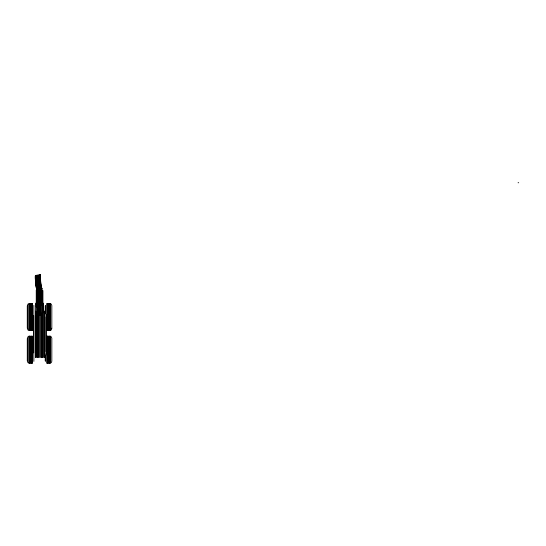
<?xml version="1.0" encoding="UTF-8"?>
<svg xmlns="http://www.w3.org/2000/svg" width="546" height="546" viewBox="0 0 546 546"><rect width="100%" height="100%" fill="white"/><g stroke="black" fill="none" stroke-linecap="round" stroke-linejoin="round"><path stroke-width="0.82" d="M41.496 288.029A6.627 0.491 84.9 0 1 40.486 280.787A6.627 0.491 84.9 0 1 40.465 275.048L40.595 274.549L35.456 275.477A6.648 0.491 84.9 0 0 35.551 282.098A6.648 0.491 84.9 0 0 36.637 288.711L37.585 288.158M36.637 288.254L37.585 287.674L37.585 305.439M36.637 288.711L36.855 288.247A6.197 0.464 84.9 0 1 35.913 282.883A6.197 0.464 84.9 0 1 35.654 276.112L35.456 275.477M27.648 304.859L28.051 303.992M27.648 337.537L28.051 336.67M51.167 330.091L51.577 329.231M51.167 362.769L51.577 361.902M37.449 287.926A6.156 0.457 84.9 0 1 36.582 282.009A6.156 0.457 84.9 0 1 36.391 276.085L36.65 275.696L35.852 276.18A6.108 0.457 84.9 0 0 36.036 282.057A6.108 0.457 84.9 0 0 36.896 287.933M36.65 275.696L36.575 276.051A6.17 0.457 84.9 0 0 36.759 281.989A6.313 0.471 84.9 0 0 37.626 288.07M38.254 287.926A6.231 0.464 84.9 0 1 37.381 281.934A6.231 0.464 84.9 0 1 37.189 275.942L37.271 275.58L36.985 275.839A6.354 0.471 84.9 0 0 37.108 281.129A6.354 0.471 84.9 0 0 37.899 287.435M37.271 275.58L37.012 275.976A6.211 0.464 84.9 0 0 37.196 281.948A6.211 0.464 84.9 0 0 38.07 287.926M39.36 288.063A6.47 0.485 84.9 0 1 38.445 281.838A6.327 0.471 84.9 0 1 38.281 275.744L38.363 275.389L37.776 275.839A6.286 0.471 84.9 0 0 37.961 281.879A6.429 0.478 84.9 0 0 38.841 288.07M38.363 275.389L38.254 275.607A6.47 0.485 84.9 0 0 38.445 281.838A6.327 0.471 84.9 0 0 39.367 287.926M40.138 287.926A6.402 0.478 84.9 0 1 39.237 281.77A6.402 0.478 84.9 0 1 39.046 275.607L39.121 275.252L38.862 275.641A6.381 0.478 84.9 0 0 39.053 281.784A6.381 0.478 84.9 0 0 39.954 287.926M40.766 287.926A6.456 0.478 84.9 0 1 39.858 281.709A6.456 0.478 84.9 0 1 39.66 275.498L39.742 275.136L39.483 275.532A6.443 0.478 84.9 0 0 39.674 281.729A6.443 0.478 84.9 0 0 40.581 287.926M40.465 275.048L40.206 275.402A6.504 0.485 84.9 0 0 40.404 281.661A6.504 0.485 84.9 0 0 41.319 287.926L41.871 288.711M36.637 290.069L37.585 289.571M36.637 292.233L37.585 291.823M36.637 295.052L37.585 294.758M36.637 298.328L37.585 298.177M518.072 182.787L518.7 182.685M40.957 315.397L40.923 287.674L41.476 287.674L41.476 305.439C44.151 305.262 34.357 305.262 37.032 305.439L37.032 287.674M36.678 275.832L37.087 275.614M37.299 275.723L37.851 275.477M38.391 275.525L38.971 275.423M39.148 275.389L39.585 275.314M39.769 275.28L40.315 275.177M38.991 287.817L39.51 287.817M37.77 288.158L38.213 288.158M38.404 288.158L38.991 288.158M39.51 288.158L40.104 288.158M40.288 288.158L40.738 288.158M40.923 288.158L41.871 288.745L41.66 288.411M38.991 288.295L39.51 288.295M37.77 289.571L38.213 289.571M38.404 289.571L38.991 289.571M39.51 289.571L40.104 289.571M40.288 289.571L40.738 289.571M40.923 289.571L41.871 290.069L38.513 290.069M38.991 289.694L39.51 289.694M37.77 291.823L38.213 291.823M38.404 291.823L38.991 291.823M39.51 291.823L40.104 291.823M40.288 291.823L40.738 291.823M40.923 291.823L41.871 292.233L38.513 292.233M38.991 291.926L39.51 291.926M37.77 294.758L38.213 294.758M38.404 294.758L38.991 294.758M39.51 294.758L40.104 294.758M40.288 294.758L40.738 294.758M40.923 294.758L41.871 295.052M38.991 294.833L39.51 294.833M37.77 298.177L38.213 298.177M38.404 298.177L38.991 298.177M39.51 298.177L40.104 298.177M40.288 298.177L40.738 298.177M40.923 298.177L41.871 298.328M38.991 298.218L39.51 298.218M36.637 301.849L41.871 301.849M35.64 304.415L36.384 304.415M42.765 304.415L43.509 304.415M35.64 311.711L36.384 311.711M42.765 311.711L43.509 311.711M41.476 287.674L41.871 288.254M51.167 303.992L51.577 304.859M51.167 336.67L51.577 337.537M27.648 329.231L28.051 330.091M27.648 361.902L28.051 362.769M36.473 275.73L36.5 275.866A6.313 0.471 84.9 0 0 36.739 281.989A6.17 0.457 84.9 0 0 37.633 287.926M51.829 305.391L51.829 328.699M51.829 338.063L51.829 361.37M51.474 328.221L51.474 328.617M50.259 303.446L50.259 330.644M50.259 336.124L50.259 363.315M50.075 303.446L50.075 330.644M50.075 336.124L50.075 363.315M49.631 303.446L49.631 330.644M49.631 336.124L49.631 363.315M49.447 303.446L49.447 330.644M49.447 336.124L49.447 363.315M48.853 303.446L48.853 330.644M48.853 336.124L48.853 363.315M48.335 303.446L48.335 330.644M48.335 336.124L48.335 363.315M47.748 303.446L47.748 330.644M47.748 336.124L47.748 363.315M47.563 303.446L47.563 330.644M47.563 336.124L47.563 363.315M47.12 303.446L47.12 330.644M47.12 336.124L47.12 363.315M46.936 303.446L46.936 330.644M46.936 336.124L46.936 363.315M46.13 316.878L46.13 351.624M45.96 314.564L45.96 353.938M45.714 354.108L45.714 355.501M45.359 305.391L45.359 314.032M45.359 355.542L45.359 361.37M45.27 305.958L45.27 313.506M45.27 356.026L45.27 360.804M44.39 311.213L44.39 357.296M44.062 310.995L44.062 357.507M43.509 303.153L43.509 311.841M43.025 311.281L43.025 357.507M42.8 290.718L42.8 312.885M42.711 290.144L42.711 310.039M42.711 310.66L42.684 357.507M42.431 290.718L42.431 306.006M42.431 311.397L42.431 312.885M42.356 290.226L42.356 306.19M42.356 311.821L42.356 313.37M41.83 288.179L41.83 305.378M41.858 314.114L41.858 357.507M41.653 287.783L41.653 305.426M41.51 315.643L41.51 357.507M41.141 305.282L41.141 315.397M40.738 305.439L40.738 287.674L40.288 287.674L40.329 315.397M40.513 305.282L40.513 315.397M40.411 315.643L40.411 357.507M40.104 305.439L40.104 287.674L39.51 287.674L39.51 305.439M39.735 305.282L39.735 315.397M39.442 315.643L39.442 357.507M39.216 305.282L39.216 315.397M38.991 305.439L38.991 287.674L38.404 287.674L38.404 305.439M38.63 305.282L38.63 315.397M38.445 305.282L38.445 315.397M38.343 315.643L38.343 357.507M38.213 305.439L38.213 287.674L37.77 287.674L37.817 315.397M38.002 305.282L38.002 315.397M37.995 315.643L37.995 357.507M37.169 314.114L37.169 357.507M36.855 287.783L36.855 305.426M36.828 313.349L36.828 357.507M36.671 288.179L36.671 305.378M36.596 312.981L36.596 313.37M36.384 306.272L36.384 311.841M36.241 290.144L36.241 306.927M36.152 311.397L36.241 313.452M35.79 312.578L35.79 357.507M35.64 303.153L35.64 311.841M35.456 311.213L35.456 357.296M33.859 305.391L33.859 361.37M33.722 315.608L33.722 352.893M32.289 303.446L32.289 330.644M32.289 336.124L32.289 363.315M32.098 303.446L32.098 330.644M32.098 336.124L32.098 363.315M31.661 303.446L31.661 330.644M31.661 336.124L31.661 363.315M31.47 303.446L31.47 330.644M31.47 336.124L31.47 363.315M30.883 303.446L30.883 330.644M30.883 336.124L30.883 363.315M30.364 303.446L30.364 330.644M30.364 336.124L30.364 363.315M29.777 303.446L29.777 330.644M29.777 336.124L29.777 363.315M29.593 303.446L29.593 330.644M29.593 336.124L29.593 363.315M29.15 303.446L29.15 330.644M29.15 336.124L29.15 363.315M28.965 303.446L28.965 330.644M28.965 336.124L28.965 363.315M27.744 328.221L27.744 328.617M27.389 305.391L27.389 328.699M27.389 338.063L27.389 361.37M27.3 305.958L27.3 328.132M27.3 338.636L27.3 360.804M37.742 275.703A6.429 0.478 84.9 0 0 37.94 281.886A6.286 0.471 84.9 0 0 38.848 287.926M40.397 287.408A6.586 0.491 84.9 0 1 39.517 280.03A6.586 0.491 84.9 0 1 39.558 275.17M41.701 288.479A7.118 0.532 84.9 0 1 40.697 281.634A7.118 0.532 84.9 0 1 40.479 274.781M38.084 287.435A6.375 0.471 84.9 0 1 37.285 281.108A6.375 0.471 84.9 0 1 37.162 275.805M36.671 288.643A6.579 0.491 84.9 0 1 35.599 282.091A6.579 0.491 84.9 0 1 35.51 275.546M39.96 287.414A6.545 0.485 84.9 0 1 39.08 280.078A6.545 0.485 84.9 0 1 39.121 275.252M39.776 287.421A6.532 0.485 84.9 0 1 38.896 280.098A6.532 0.485 84.9 0 1 38.943 275.286M37.442 288.07A6.299 0.471 84.9 0 1 36.555 282.009A6.299 0.471 84.9 0 1 36.364 275.948M40.581 287.408A6.6 0.491 84.9 0 1 39.694 280.009A6.6 0.491 84.9 0 1 39.742 275.136"/></g></svg>
